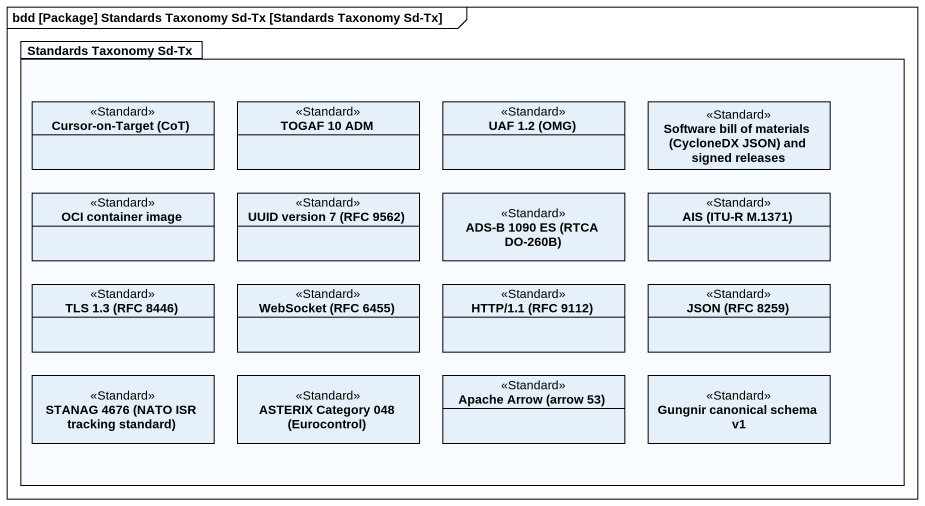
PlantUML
@startuml
mainframe bdd [Package] Standards Taxonomy Sd-Tx [Standards Taxonomy Sd-Tx]
hide circle
hide empty members
package "Standards Taxonomy Sd-Tx" as Standards_Taxonomy_Sd_Tx {
  class "Cursor-on-Target (CoT)" as Cursor_on_Target_CoT <<Standard>>
  class "TOGAF 10 ADM" as TOGAF_10_ADM <<Standard>>
  class "UAF 1.2 (OMG)" as UAF_1_2_OMG <<Standard>>
  class "Software bill of materials (CycloneDX JSON) and signed releases" as Software_bill_of_materials <<Standard>>
  class "OCI container image" as OCI_container_image <<Standard>>
  class "UUID version 7 (RFC 9562)" as UUID_version_7_RFC_9562 <<Standard>>
  class "ADS-B 1090 ES (RTCA DO-260B)" as ADS_B_1090_ES_RTCA_DO_260B <<Standard>>
  class "AIS (ITU-R M.1371)" as AIS_ITU_R_M_1371 <<Standard>>
  class "TLS 1.3 (RFC 8446)" as TLS_1_3_RFC_8446 <<Standard>>
  class "WebSocket (RFC 6455)" as WebSocket_RFC_6455 <<Standard>>
  class "HTTP/1.1 (RFC 9112)" as HTTP_1_1_RFC_9112 <<Standard>>
  class "JSON (RFC 8259)" as JSON_RFC_8259 <<Standard>>
  class "STANAG 4676 (NATO ISR tracking standard)" as STANAG_4676_NATO_ISR <<Standard>>
  class "ASTERIX Category 048 (Eurocontrol)" as ASTERIX_Category_048 <<Standard>>
  class "Apache Arrow (arrow 53)" as Apache_Arrow_arrow_53 <<Standard>>
  class "Gungnir canonical schema v1" as Gungnir_canonical_schema_v1 <<Standard>>
}
@enduml
